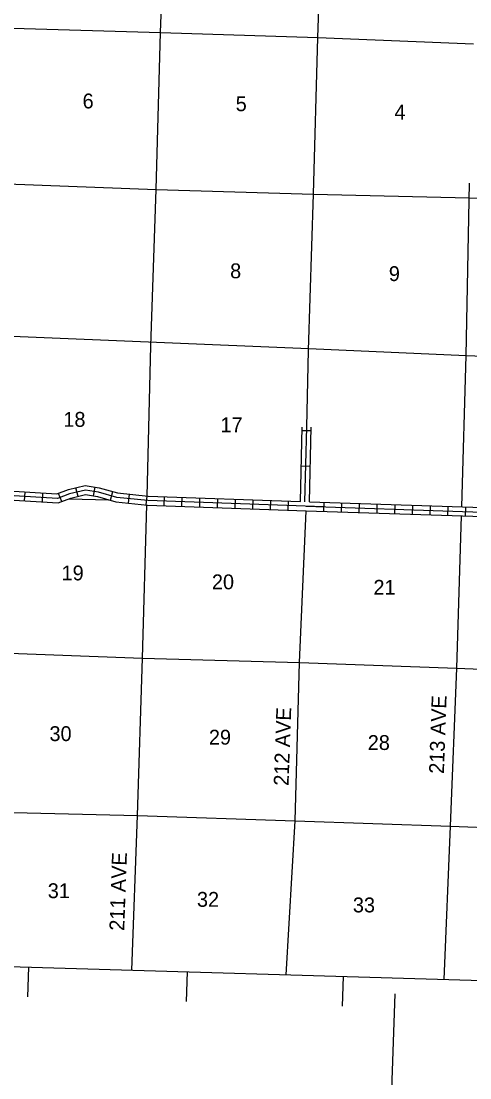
# Model space of a CAD drawing. Extents: x 559883 to 1188370, y 15807626 to 16338751.
# Drawn here: x 882486 to 897576, y 15991499 to 16027036 of the extents above; entities that cross this region are included whole.
import ezdxf

# ---------------------------------------------------------------- set-up
doc = ezdxf.new("R2010")
doc.units = 0
for name, color, linetype in [('L13', 7, 'Continuous'), ('L14', 7, 'Continuous'), ('L2', 7, 'Continuous'), ('L30', 7, 'Continuous'), ('L53', 7, 'Continuous'), ('L8', 7, 'Continuous'), ('L9', 7, 'Continuous')]:
    doc.layers.add(name, color=color, linetype=linetype)

msp = doc.modelspace()

# ---------------------------------------------------------------- linework, layer by layer
at = {"layer": 'L13'}
msp.add_line((884103, 16010975), (885421, 16010943), dxfattribs=at)
for points in [[(892089, 16013382), (892149, 16015974), (892322, 16021218), (892462, 16026488), (892643, 16031757), (892868, 16036909)], [(886725, 16011065), (886851, 16016114), (887032, 16021375), (887172, 16026654), (887371, 16031922), (887505, 16035077)], [(882208, 16026801), (887172, 16026654), (892462, 16026488), (897695, 16026275)], [(882015, 16021564), (887032, 16021375), (892322, 16021218), (897554, 16021096), (902851, 16020905), (908058, 16020726)], [(897303, 16010701), (897446, 16015791), (897564, 16021588)], [(882186, 16016437), (892166, 16016028), (897446, 16015791), (902709, 16015585), (907879, 16015382)], [(886210, 15995121), (886398, 16000321), (886572, 16005615), (886717, 16010764)], [(891401, 15994966), (891704, 16000138), (891846, 16005467), (892066, 16010571)], [(896713, 15994808), (896926, 15999966), (897142, 16005276), (897295, 16010401)], [(881491, 16005799), (886572, 16005615), (891846, 16005467), (897142, 16005276), (902346, 16005063), (907661, 16004914), (912943, 16004782), (918155, 16004535), (923106, 16004357)], [(881286, 16000448), (886398, 16000321), (891704, 16000138), (896926, 15999966), (902206, 15999760), (907464, 15999679), (912743, 15999455), (917913, 15999226), (923196, 15999111), (928426, 15998923), (933706, 15998749), (938973, 15998668), (941896, 15998539)]]:
    msp.add_lwpolyline(points, dxfattribs=at)
at = {"layer": 'L2'}
msp.add_line((881109, 15995273), (909056, 15994440), dxfattribs=at)
at = {"layer": 'L53'}
for p, q in [((882738, 15995224), (882700, 15994225)), ((888068, 15995065), (888035, 15994066)), ((893314, 15994909), (893284, 15993909))]:
    msp.add_line(p, q, dxfattribs=at)
msp.add_lwpolyline([(895054, 15994326), (894765, 15985933)], dxfattribs=at)
at = {"layer": 'L8'}
for p, q in [((882603, 16010903), (882621, 16011201)), ((883199, 16010866), (883217, 16011164)), ((883851, 16010878), (883743, 16011156)), ((884398, 16011055), (884329, 16011345)), ((884923, 16011069), (884973, 16011363)), ((885486, 16010926), (885566, 16011214)), ((886098, 16010830), (886129, 16011126)), ((886691, 16010768), (886722, 16011064)), ((887297, 16010743), (887308, 16011041)), ((887894, 16010721), (887904, 16011019)), ((888490, 16010700), (888500, 16010998)), ((889086, 16010679), (889097, 16010977)), ((889682, 16010657), (889693, 16010956)), ((890278, 16010636), (890289, 16010934)), ((890875, 16010615), (890885, 16010913)), ((891471, 16010594), (891481, 16010892)), ((892664, 16010553), (892674, 16010851)), ((893260, 16010533), (893270, 16010832)), ((893856, 16010514), (893866, 16010812)), ((894453, 16010495), (894462, 16010793)), ((895049, 16010475), (895059, 16010773)), ((895645, 16010456), (895655, 16010754)), ((896241, 16010436), (896251, 16010735)), ((896838, 16010417), (896847, 16010715)), ((897434, 16010398), (897444, 16010696))]:
    msp.add_line(p, q, dxfattribs=at)
for points in [[(881679, 16011259), (883689, 16011136), (884073, 16011285), (884643, 16011421), (885115, 16011340), (885730, 16011169), (886761, 16011061), (891880, 16010878)], [(881685, 16010958), (883736, 16010833), (884162, 16010998), (884653, 16011115), (885049, 16011047), (885674, 16010873), (886740, 16010762), (892066, 16010571)], [(892669, 16010700), (886751, 16010911), (885702, 16011021), (885082, 16011193), (884648, 16011268), (884117, 16011142), (883712, 16010984), (881694, 16011108)], [(892072, 16010721), (897328, 16010550), (907506, 16010220)], [(892180, 16010868), (897333, 16010700), (907711, 16010363)], [(892066, 16010571), (897323, 16010400), (907695, 16010063)]]:
    msp.add_lwpolyline(points, dxfattribs=at)
at = {"layer": 'L9'}
for p, q in [((892235, 16013255), (891937, 16013262)), ((892207, 16012062), (891909, 16012069))]:
    msp.add_line(p, q, dxfattribs=at)
for points in [[(891880, 16010878), (891939, 16013385)], [(892030, 16010873), (892089, 16013382)], [(892180, 16010868), (892239, 16013378)]]:
    msp.add_lwpolyline(points, dxfattribs=at)

# ---------------------------------------------------------------- texts
at = {"layer": 'L14'}
for s, p in [('6', (884552, 16024101)), ('5', (889701, 16024008)), ('4', (895038, 16023727)), ('8', (889514, 16018388)), ('9', (894851, 16018294)), ('18', (883906, 16013393)), ('17', (889188, 16013212)), ('19', (883846, 16008229)), ('20', (888901, 16007929)), ('21', (894333, 16007746)), ('30', (883439, 16002825)), ('29', (888800, 16002705)), ('28', (894142, 16002525)), ('31', (883381, 15997542)), ('32', (888399, 15997251)), ('33', (893642, 15997064))]:
    msp.add_text(s, height=500, rotation=359.9998, dxfattribs=at).set_placement(p)
at = {"layer": 'L30'}
for s, p in [('213 AVE', (896702, 16001716)), ('212 AVE', (891478, 16001313)), ('211 AVE', (885952, 15996437))]:
    msp.add_text(s, height=500, rotation=88, dxfattribs=at).set_placement(p)

doc.saveas('drawing.dxf')
